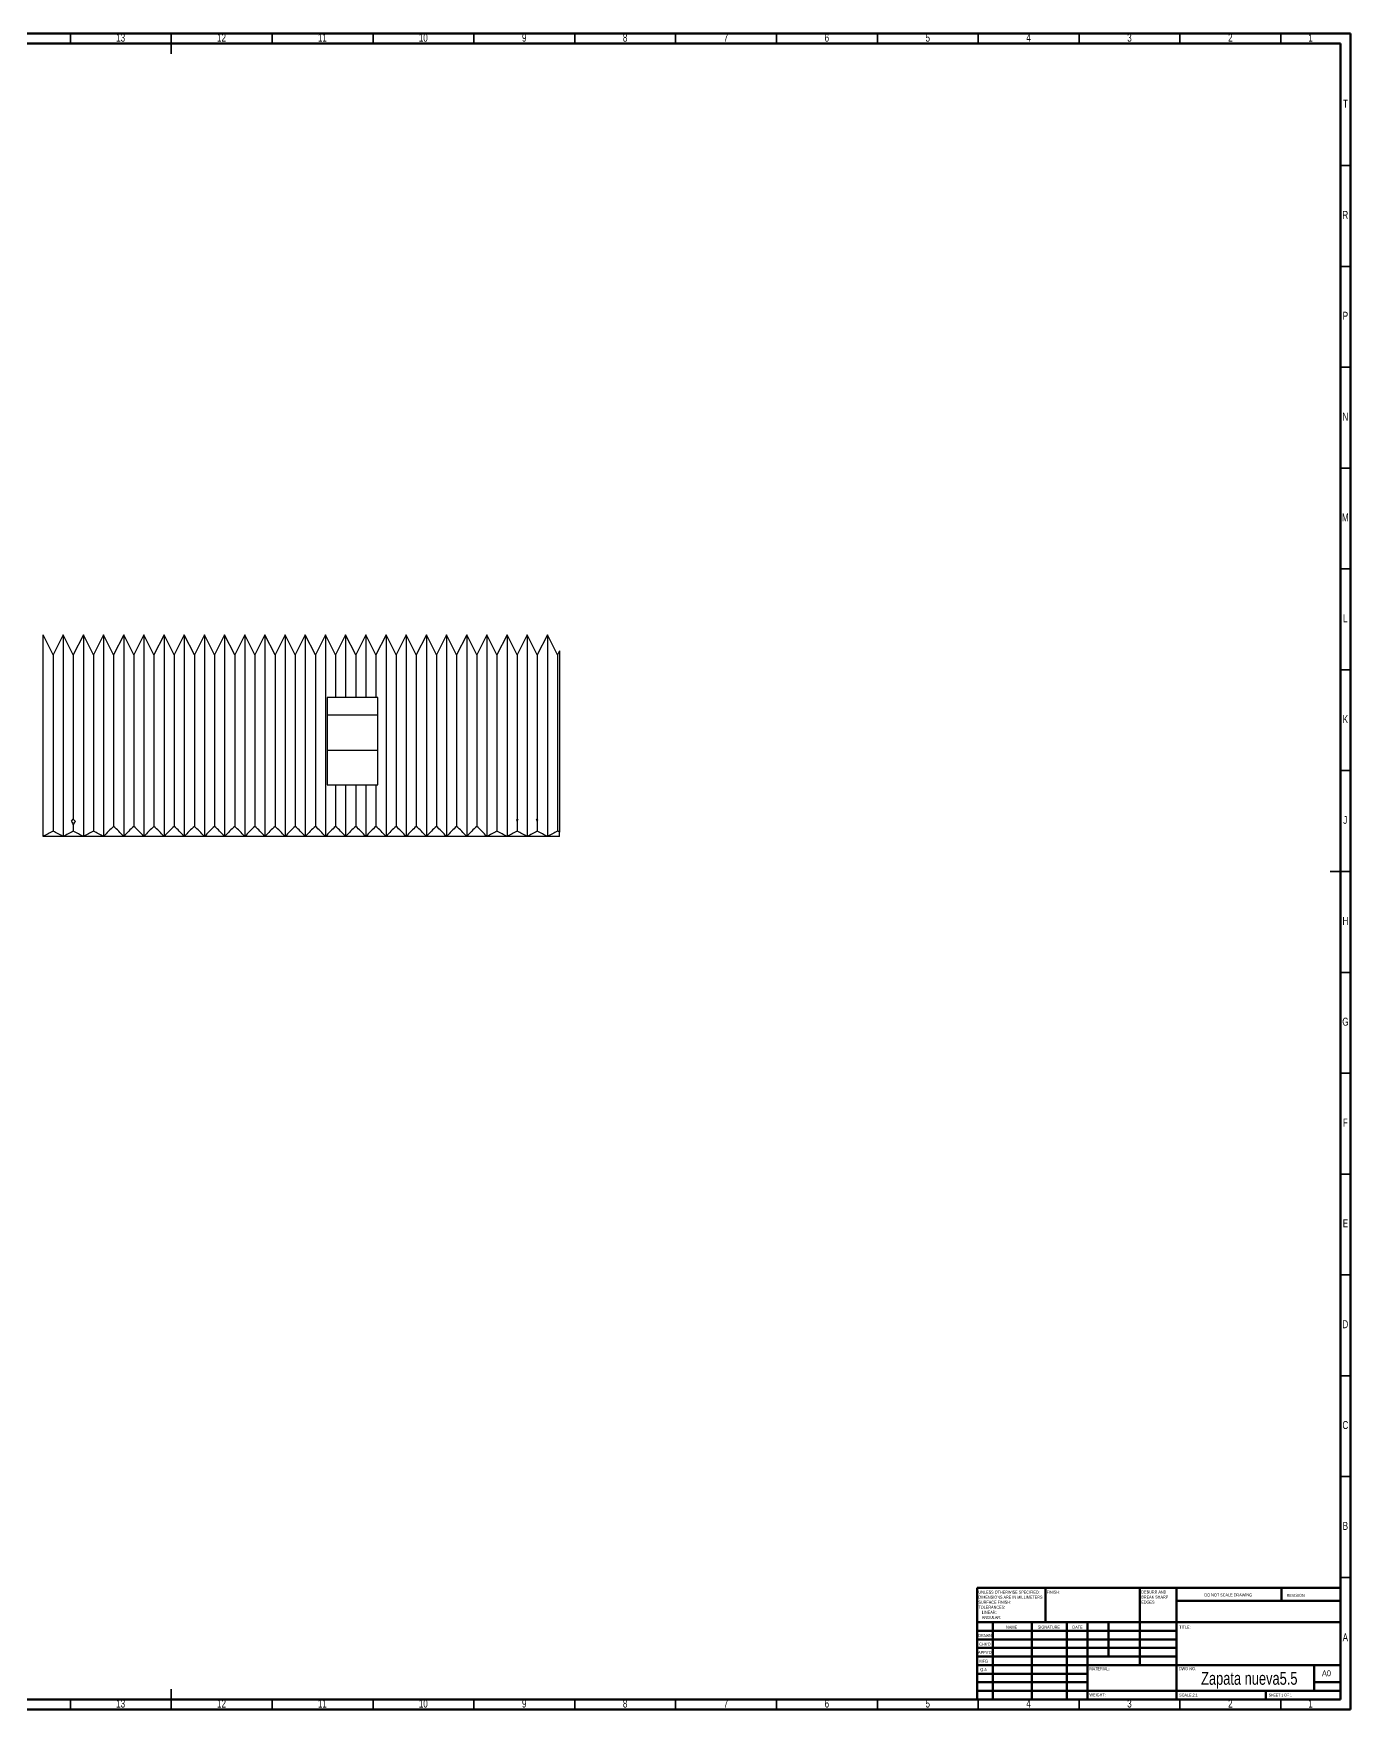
# Model space of a CAD drawing. Header units: millimetres. Extents: x 15 to 1184, y 5 to 836.
# Drawn here: x 531 to 1184, y 5 to 836 of the extents above; entities that cross this region are included whole.
import ezdxf

# ---------------------------------------------------------------- set-up
doc = ezdxf.new("R2010")
doc.units = ezdxf.units.MM
doc.styles.add('SLDTEXTSTYLE0', font='TXT', dxfattribs={"width": 0.75})
doc.styles.add('SLDTEXTSTYLE1', font='TXT', dxfattribs={"width": 0.686449})
doc.styles.add('SLDTEXTSTYLE2', font='TXT', dxfattribs={"width": 0.6875})

# ---------------------------------------------------------------- blocks, each defined once
blk = doc.blocks.new('SW_NOTE_0')
at = {"color": 0, "linetype": 'Continuous', "lineweight": 0, "char_height": 1.5, "attachment_point": 1, "style": 'SLDTEXTSTYLE0'}
for s, insert in [('UNLESS OTHERWISE SPECIFIED:', (0, 1.93)), ('TOLERANCES:', (0, -5.57)), ('SURFACE FINISH:', (0, -3.07)), ('DIMENSIONS ARE IN MILLIMETERS', (0, -0.57)), ('LINEAR:', (1.69, -8.07)), ('ANGULAR:', (1.69, -10.57))]:
    blk.add_mtext(s, dxfattribs=dict(at, insert=insert))
blk = doc.blocks.new('SW_NOTE_1')
at = {"color": 0, "linetype": 'Continuous', "lineweight": 0, "char_height": 1.5, "attachment_point": 1, "style": 'SLDTEXTSTYLE0'}
for s, insert in [('DEBURR AND', (0, 1.93)), ('BREAK SHARP', (0, -0.57)), ('EDGES', (0, -3.07))]:
    blk.add_mtext(s, dxfattribs=dict(at, insert=insert))

msp = doc.modelspace()

# ---------------------------------------------------------------- linework, layer by layer
at = {"color": 7, "linetype": 'Continuous', "lineweight": 70}
for p, q in [((15, 836), (1184, 836)), ((20, 831), (1179, 831)), ((1179, 831), (1179, 10)), ((1184, 836), (1184, 5)), ((1179, 10), (20, 10)), ((1184, 5), (15, 5))]:
    msp.add_line(p, q, dxfattribs=at)
at = {"color": 7, "linetype": 'Continuous', "lineweight": 35}
for p, q in [((549.5, 831), (549.5, 836)), ((599.5, 836), (599.5, 826)), ((599.5, 831), (599.5, 836)), ((649.5, 831), (649.5, 836)), ((699.5, 831), (699.5, 836)), ((749.5, 831), (749.5, 836)), ((799.5, 831), (799.5, 836)), ((849.5, 831), (849.5, 836)), ((899.5, 831), (899.5, 836)), ((949.5, 831), (949.5, 836)), ((999.5, 831), (999.5, 836)), ((1049.5, 831), (1049.5, 836)), ((1099.5, 831), (1099.5, 836)), ((1149.5, 831), (1149.5, 836)), ((1179, 770.5), (1184, 770.5)), ((1179, 720.5), (1184, 720.5)), ((1179, 670.5), (1184, 670.5)), ((1179, 620.5), (1184, 620.5)), ((1179, 570.5), (1184, 570.5)), ((1179, 520.5), (1184, 520.5)), ((1179, 470.5), (1184, 470.5)), ((1184, 420.5), (1174, 420.5)), ((1179, 420.5), (1184, 420.5)), ((1179, 370.5), (1184, 370.5)), ((1179, 320.5), (1184, 320.5)), ((1179, 270.5), (1184, 270.5)), ((1179, 220.5), (1184, 220.5)), ((1179, 170.5), (1184, 170.5)), ((1179, 120.5), (1184, 120.5)), ((1179, 70.5), (1184, 70.5)), ((549.5, 10), (549.5, 5)), ((599.5, 5), (599.5, 15)), ((599.5, 10), (599.5, 5)), ((649.5, 10), (649.5, 5)), ((699.5, 10), (699.5, 5)), ((749.5, 10), (749.5, 5)), ((799.5, 10), (799.5, 5)), ((849.5, 10), (849.5, 5)), ((899.5, 10), (899.5, 5)), ((949.5, 10), (949.5, 5)), ((999.5, 10), (999.5, 5)), ((1049.5, 10), (1049.5, 5)), ((1099.5, 10), (1099.5, 5)), ((1149.5, 10), (1149.5, 5))]:
    msp.add_line(p, q, dxfattribs=at)
at = {"color": 7, "linetype": 'Continuous', "lineweight": 25}
for p, q in [((535.94, 437.92), (535.94, 537.92)), ((540.94, 527.92), (535.94, 537.92)), ((545.94, 537.92), (540.94, 527.92)), ((545.94, 537.92), (545.94, 437.92)), ((550.94, 527.92), (545.94, 537.92)), ((555.94, 537.92), (550.94, 527.92)), ((555.94, 537.92), (555.94, 437.92)), ((560.94, 527.92), (555.94, 537.92)), ((565.94, 537.92), (560.94, 527.92)), ((565.94, 537.92), (565.94, 437.92)), ((570.94, 527.92), (565.94, 537.92)), ((575.94, 537.92), (570.94, 527.92)), ((575.94, 537.92), (575.94, 437.92)), ((580.94, 527.92), (575.94, 537.92)), ((585.94, 537.92), (580.94, 527.92)), ((585.94, 537.92), (585.94, 437.92)), ((590.94, 527.92), (585.94, 537.92)), ((595.94, 537.92), (590.94, 527.92)), ((595.94, 537.92), (595.94, 437.92)), ((600.94, 527.92), (595.94, 537.92)), ((605.94, 537.92), (600.94, 527.92)), ((605.94, 537.92), (605.94, 437.92)), ((610.94, 527.92), (605.94, 537.92)), ((615.94, 537.92), (610.94, 527.92)), ((615.94, 537.92), (615.94, 437.92)), ((620.94, 527.92), (615.94, 537.92)), ((625.94, 537.92), (620.94, 527.92)), ((625.94, 537.92), (625.94, 437.92)), ((630.94, 527.92), (625.94, 537.92)), ((635.94, 537.92), (630.94, 527.92)), ((635.94, 537.92), (635.94, 437.92)), ((640.94, 527.92), (635.94, 537.92)), ((645.94, 537.92), (640.94, 527.92)), ((645.94, 537.92), (645.94, 437.92)), ((650.94, 527.92), (645.94, 537.92)), ((655.94, 537.92), (650.94, 527.92)), ((655.94, 537.92), (655.94, 437.92)), ((660.94, 527.92), (655.94, 537.92)), ((665.94, 537.92), (660.94, 527.92)), ((665.94, 537.92), (665.94, 437.92)), ((670.94, 527.92), (665.94, 537.92)), ((675.94, 537.92), (670.94, 527.92)), ((675.94, 537.92), (675.94, 437.92)), ((680.94, 527.92), (675.94, 537.92)), ((685.94, 537.92), (680.94, 527.92)), ((685.94, 537.92), (685.94, 506.79)), ((690.94, 527.92), (685.94, 537.92)), ((695.94, 537.92), (690.94, 527.92)), ((695.94, 537.92), (695.94, 506.79)), ((700.94, 527.92), (695.94, 537.92)), ((705.94, 537.92), (700.94, 527.92)), ((705.94, 537.92), (705.94, 437.92)), ((710.94, 527.92), (705.94, 537.92)), ((715.94, 537.92), (710.94, 527.92)), ((715.94, 537.92), (715.94, 437.92)), ((720.94, 527.92), (715.94, 537.92)), ((725.94, 537.92), (720.94, 527.92)), ((725.94, 537.92), (725.94, 437.92)), ((730.94, 527.92), (725.94, 537.92)), ((735.94, 537.92), (730.94, 527.92)), ((735.94, 537.92), (735.94, 437.92)), ((740.94, 527.92), (735.94, 537.92)), ((745.94, 537.92), (740.94, 527.92)), ((745.94, 537.92), (745.94, 437.92)), ((750.94, 527.92), (745.94, 537.92)), ((755.94, 537.92), (750.94, 527.92)), ((755.94, 537.92), (755.94, 437.92)), ((760.94, 527.92), (755.94, 537.92)), ((765.94, 537.92), (760.94, 527.92)), ((765.94, 537.92), (765.94, 437.92)), ((770.94, 527.92), (765.94, 537.92)), ((775.94, 537.92), (770.94, 527.92)), ((775.94, 537.92), (775.94, 437.92)), ((780.94, 527.92), (775.94, 537.92)), ((785.94, 537.92), (780.94, 527.92)), ((785.94, 537.92), (785.94, 437.92)), ((790.94, 527.92), (785.94, 537.92)), ((540.94, 527.92), (540.94, 440.53)), ((550.94, 527.92), (550.94, 446.41)), ((560.94, 527.92), (560.94, 440.53)), ((570.94, 527.92), (570.94, 442.88)), ((580.94, 527.92), (580.94, 442.88)), ((590.94, 527.92), (590.94, 442.88)), ((600.94, 527.92), (600.94, 442.88)), ((610.94, 527.92), (610.94, 442.88)), ((620.94, 527.92), (620.94, 442.88)), ((630.94, 527.92), (630.94, 442.88)), ((640.94, 527.92), (640.94, 442.88)), ((650.94, 527.92), (650.94, 442.88)), ((660.94, 527.92), (660.94, 442.88)), ((670.94, 527.92), (670.94, 442.88)), ((680.94, 527.92), (680.94, 506.79)), ((690.94, 527.92), (690.94, 506.79)), ((700.94, 527.92), (700.94, 506.79)), ((710.94, 527.92), (710.94, 442.88)), ((720.94, 527.92), (720.94, 442.88)), ((730.94, 527.92), (730.94, 442.88)), ((740.94, 527.92), (740.94, 442.88)), ((750.94, 527.92), (750.94, 442.88)), ((760.94, 527.92), (760.94, 440.53)), ((770.94, 527.92), (770.94, 446.41)), ((780.94, 527.92), (780.94, 446.41)), ((791.94, 529.92), (790.94, 527.92)), ((790.94, 527.92), (790.94, 440.53)), ((791.94, 529.92), (791.94, 440.03)), ((676.74, 506.79), (676.74, 463.5)), ((680.94, 506.79), (676.74, 506.79)), ((685.94, 506.79), (680.94, 506.79)), ((690.94, 506.79), (685.94, 506.79)), ((695.94, 506.79), (690.94, 506.79)), ((700.94, 506.79), (695.94, 506.79)), ((701.94, 506.79), (700.94, 506.79)), ((701.94, 463.5), (701.94, 506.79)), ((676.74, 498.14), (701.94, 498.14)), ((701.94, 480.55), (676.74, 480.55)), ((676.74, 463.5), (680.94, 463.5)), ((680.94, 463.5), (680.94, 442.88)), ((680.94, 463.5), (685.94, 463.5)), ((685.94, 463.5), (685.94, 437.92)), ((685.94, 463.5), (690.94, 463.5)), ((690.94, 463.5), (690.94, 442.88)), ((690.94, 463.5), (695.94, 463.5)), ((695.94, 463.5), (695.94, 437.92)), ((695.94, 463.5), (700.94, 463.5)), ((700.94, 463.5), (700.94, 442.88)), ((700.94, 463.5), (701.94, 463.5)), ((550.03, 445.45), (550.94, 446.41)), ((550.94, 446.41), (551.95, 445.34)), ((550.94, 443.54), (550.94, 440.53)), ((770.7, 446.16), (770.94, 446.41)), ((770.94, 446.41), (771.36, 445.96)), ((770.94, 445.52), (770.94, 440.53)), ((780.52, 445.96), (780.94, 446.41)), ((780.94, 446.41), (781.17, 446.16)), ((780.94, 445.52), (780.94, 440.53)), ((791.94, 437.92), (535.94, 437.92)), ((791.94, 437.92), (791.94, 440.03))]:
    msp.add_line(p, q, dxfattribs=at)
at = {"color": 7, "linetype": 'Continuous', "lineweight": 50}
for p, q in [((999, 65.25), (1179, 65.25)), ((999, 65.25), (999, 10)), ((1032.8, 48.25), (1032.8, 65.25)), ((1079.6, 65.25), (1079.6, 27)), ((1097.8, 65.25), (1097.8, 10)), ((1179, 58.88), (1097.8, 58.88)), ((1149.8, 58.88), (1149.8, 65.25)), ((1179, 48.25), (999, 48.25)), ((1097.8, 44), (999, 44)), ((1006.8, 48.25), (1006.8, 10)), ((1025.99, 48.25), (1025.99, 10)), ((1043.4, 48.25), (1043.4, 10)), ((1053.6, 10), (1053.6, 48.25)), ((1064, 31.25), (1064, 48.25)), ((1097.8, 39.75), (999, 39.75)), ((1097.8, 35.5), (999, 35.5)), ((1097.8, 31.25), (999, 31.25)), ((1053.6, 27), (999, 27)), ((1053.6, 27), (1179, 27)), ((1166, 14.25), (1166, 27)), ((1053.6, 22.75), (999, 22.75)), ((1053.6, 18.5), (999, 18.5)), ((1179, 18.5), (1166, 18.5)), ((999, 14.25), (1179, 14.25)), ((1142, 10), (1142, 14.25))]:
    msp.add_line(p, q, dxfattribs=at)
at = {"color": 7, "linetype": 'Continuous', "lineweight": 25}
for centre, start, end in [((822.94, 315.34), 116.34711, 118.65922), ((698.94, 315.34), 61.34078, 63.65289), ((832.94, 315.34), 116.34711, 118.65922), ((708.94, 315.34), 61.34078, 63.65289), ((842.94, 315.34), 116.34711, 118.65922), ((718.94, 315.34), 61.34078, 63.65289), ((852.94, 315.34), 116.34711, 118.65922), ((728.94, 315.34), 63.1943, 63.65289)]:
    msp.add_arc(centre, 139.7, start, end, dxfattribs=at)
for centre, major_axis, ratio, start_param, end_param in [((602.94, 315.34), (0, 139.7), 1, 0.459844, 0.500198), ((478.94, 315.34), (139.7, 0), 1, 1.070598, 1.110953), ((612.94, 315.34), (0, 139.7), 1, 0.459844, 0.500198), ((488.94, 315.34), (139.7, 0), 1, 1.070598, 1.110953), ((622.94, 315.34), (0, 139.7), 1, 0.459844, 0.500198), ((498.94, 315.34), (139.7, 0), 1, 1.070598, 1.110953), ((599.44, 315.34), (0, 139.7), 0.5, 0.420281, 0.500198), ((542.44, 315.34), (0, 139.7), 0.5, 5.782987, 5.862904), ((609.44, 315.34), (0, 139.7), 0.5, 0.420281, 0.500198), ((552.44, 315.34), (0, 139.7), 0.5, 5.782987, 5.862904), ((619.44, 315.34), (0, 139.7), 0.5, 0.420281, 0.500198), ((562.44, 315.34), (0, 139.7), 0.5, 5.782987, 5.862904), ((629.44, 315.34), (0, 139.7), 0.5, 0.420281, 0.500198), ((572.44, 315.34), (0, 139.7), 0.5, 5.782987, 5.862904), ((639.44, 315.34), (0, 139.7), 0.5, 0.420281, 0.500198), ((582.44, 315.34), (0, 139.7), 0.5, 5.782987, 5.862904), ((649.44, 315.34), (0, 139.7), 0.5, 0.420281, 0.500198), ((592.44, 315.34), (0, 139.7), 0.5, 5.782987, 5.862904), ((659.44, 315.34), (0, 139.7), 0.5, 0.420281, 0.500198), ((602.44, 315.34), (0, 139.7), 0.5, 5.782987, 5.862904), ((669.44, 315.34), (0, 139.7), 0.5, 0.420281, 0.500198), ((612.44, 315.34), (0, 139.7), 0.5, 5.782987, 5.862904), ((679.44, 315.34), (0, 139.7), 0.5, 0.420281, 0.500198), ((622.44, 315.34), (0, 139.7), 0.5, 5.782987, 5.862904), ((689.44, 315.34), (0, 139.7), 0.5, 0.420281, 0.500198), ((632.44, 315.34), (0, 139.7), 0.5, 5.782987, 5.862904), ((699.44, 315.34), (0, 139.7), 0.5, 0.420281, 0.500198), ((642.44, 315.34), (0, 139.7), 0.5, 5.782987, 5.862904), ((709.44, 315.34), (0, 139.7), 0.5, 0.420281, 0.500198), ((652.44, 315.34), (0, 139.7), 0.5, 5.782987, 5.862904), ((719.44, 315.34), (0, 139.7), 0.5, 0.420281, 0.500198), ((662.44, 315.34), (0, 139.7), 0.5, 5.782987, 5.862904), ((729.44, 315.34), (0, 139.7), 0.5, 0.420281, 0.500198), ((672.44, 315.34), (0, 139.7), 0.5, 5.782987, 5.862904), ((739.44, 315.34), (0, 139.7), 0.5, 0.420281, 0.500198), ((682.44, 315.34), (0, 139.7), 0.5, 5.782987, 5.862904), ((749.44, 315.34), (0, 139.7), 0.5, 0.420281, 0.500198), ((692.44, 315.34), (0, 139.7), 0.5, 5.782987, 5.862904), ((759.44, 315.34), (0, 139.7), 0.5, 0.420281, 0.500198), ((702.44, 315.34), (0, 139.7), 0.5, 5.782987, 5.862904), ((769.44, 315.34), (0, 139.7), 0.5, 0.420281, 0.500198), ((712.44, 315.34), (0, 139.7), 0.5, 5.782987, 5.862904), ((779.44, 315.34), (0, 139.7), 0.5, 0.420281, 0.500198), ((722.44, 315.34), (0, 139.7), 0.5, 5.782987, 5.862904)]:
    msp.add_ellipse(centre, major_axis=major_axis, ratio=ratio, start_param=start_param, end_param=end_param, dxfattribs=at)
for points in [[(550.03, 445.45), (550.33, 444.8), (550.63, 444.17), (550.94, 443.54)], [(550.94, 443.54), (551.28, 444.13), (551.62, 444.73), (551.95, 445.34)], [(770.7, 446.16), (770.78, 445.95), (770.86, 445.73), (770.94, 445.52)], [(770.94, 445.52), (771.08, 445.66), (771.22, 445.81), (771.36, 445.96)], [(780.52, 445.96), (780.65, 445.81), (780.8, 445.66), (780.94, 445.52)], [(780.94, 445.52), (781.02, 445.73), (781.1, 445.95), (781.17, 446.16)]]:
    msp.add_open_spline(points, degree=3, dxfattribs=at)

# ---------------------------------------------------------------- block references
at = {"color": 7, "linetype": 'Continuous', "lineweight": 0}
for name, p in [('SW_NOTE_0', (999.59, 61.99)), ('SW_NOTE_1', (1080.31, 62.07))]:
    msp.add_blockref(name, p, dxfattribs=at)

# ---------------------------------------------------------------- texts
for s, insert, char_height, attachment_point, style in [('13', (574.42, 835.92), 3.969, 2, 'SLDTEXTSTYLE0'), ('12', (624.42, 835.92), 3.969, 2, 'SLDTEXTSTYLE0'), ('11', (674.42, 835.92), 3.969, 2, 'SLDTEXTSTYLE0'), ('10', (724.42, 835.92), 3.969, 2, 'SLDTEXTSTYLE0'), ('9', (774.46, 835.92), 3.97, 2, 'SLDTEXTSTYLE0'), ('8', (824.46, 835.92), 3.97, 2, 'SLDTEXTSTYLE0'), ('7', (874.46, 835.92), 3.97, 2, 'SLDTEXTSTYLE0'), ('6', (924.46, 835.92), 3.97, 2, 'SLDTEXTSTYLE0'), ('5', (974.46, 835.92), 3.97, 2, 'SLDTEXTSTYLE0'), ('4', (1024.46, 835.92), 3.97, 2, 'SLDTEXTSTYLE0'), ('3', (1074.46, 835.92), 3.97, 2, 'SLDTEXTSTYLE0'), ('2', (1124.46, 835.92), 3.97, 2, 'SLDTEXTSTYLE0'), ('1', (1164.21, 835.92), 3.97, 2, 'SLDTEXTSTYLE0'), ('T', (1181.55, 803.17), 3.97, 2, 'SLDTEXTSTYLE0'), ('R', (1181.44, 748.02), 3.97, 2, 'SLDTEXTSTYLE0'), ('P', (1181.48, 698.02), 3.97, 2, 'SLDTEXTSTYLE0'), ('N', (1181.46, 648.02), 3.97, 2, 'SLDTEXTSTYLE0'), ('M', (1181.42, 598.02), 3.97, 2, 'SLDTEXTSTYLE0'), ('L', (1181.45, 548.02), 3.97, 2, 'SLDTEXTSTYLE0'), ('K', (1181.49, 498.02), 3.97, 2, 'SLDTEXTSTYLE0'), ('J', (1181.4, 448.02), 3.97, 2, 'SLDTEXTSTYLE0'), ('H', (1181.49, 398.02), 3.97, 2, 'SLDTEXTSTYLE0'), ('G', (1181.49, 348.02), 3.97, 2, 'SLDTEXTSTYLE0'), ('F', (1181.46, 298.02), 3.97, 2, 'SLDTEXTSTYLE0'), ('E', (1181.51, 248.02), 3.97, 2, 'SLDTEXTSTYLE0'), ('D', (1181.45, 198.02), 3.97, 2, 'SLDTEXTSTYLE0'), ('C', (1181.46, 148.02), 3.97, 2, 'SLDTEXTSTYLE0'), ('B', (1181.47, 98.02), 3.97, 2, 'SLDTEXTSTYLE0'), ('FINISH:', (1033.37, 63.92), 1.5, 1, 'SLDTEXTSTYLE0'), ('DO NOT SCALE DRAWING', (1111.61, 62.53), 1.5, 1, 'SLDTEXTSTYLE0'), ('REVISION', (1152.33, 62.33), 1.5, 1, 'SLDTEXTSTYLE0'), ('DRAWN', (999.64, 42.38), 1.5, 1, 'SLDTEXTSTYLE1'), ('NAME', (1013.32, 46.5), 1.5, 1, 'SLDTEXTSTYLE0'), ('SIGNATURE', (1029.03, 46.56), 1.5, 1, 'SLDTEXTSTYLE0'), ('DATE', (1046.21, 46.58), 1.5, 1, 'SLDTEXTSTYLE0'), ('TITLE:', (1099.09, 46.58), 1.5, 1, 'SLDTEXTSTYLE0'), ('A', (1181.46, 42.77), 3.97, 2, 'SLDTEXTSTYLE0'), ("APPV'D", (999.4, 34.07), 1.5, 1, 'SLDTEXTSTYLE0'), ("CHK'D", (999.94, 38.16), 1.5, 1, 'SLDTEXTSTYLE0'), ('MFG', (1000.12, 29.72), 1.5, 1, 'SLDTEXTSTYLE0'), ('Q.A', (1000.51, 25.5), 1.5, 1, 'SLDTEXTSTYLE0'), ('MATERIAL:', (1054.65, 25.99), 1.5, 1, 'SLDTEXTSTYLE0'), ('DWG NO.', (1098.95, 25.99), 1.5, 1, 'SLDTEXTSTYLE0'), ('Zapata nueva5.5', (1133.85, 23.61), 6.35, 2, 'SLDTEXTSTYLE0'), ('A0', (1169.87, 24.41), 2.91, 1, 'SLDTEXTSTYLE0'), ('13', (574.42, 9.92), 3.969, 2, 'SLDTEXTSTYLE0'), ('12', (624.42, 9.92), 3.969, 2, 'SLDTEXTSTYLE0'), ('11', (674.42, 9.92), 3.969, 2, 'SLDTEXTSTYLE0'), ('10', (724.42, 9.92), 3.969, 2, 'SLDTEXTSTYLE0'), ('9', (774.46, 9.92), 3.97, 2, 'SLDTEXTSTYLE0'), ('8', (824.46, 9.92), 3.97, 2, 'SLDTEXTSTYLE0'), ('7', (874.46, 9.92), 3.97, 2, 'SLDTEXTSTYLE0'), ('6', (924.46, 9.92), 3.97, 2, 'SLDTEXTSTYLE0'), ('5', (974.46, 9.92), 3.97, 2, 'SLDTEXTSTYLE0'), ('4', (1024.46, 9.92), 3.97, 2, 'SLDTEXTSTYLE0'), ('WEIGHT:', (1054.62, 12.95), 1.499, 1, 'SLDTEXTSTYLE0'), ('3', (1074.46, 9.92), 3.97, 2, 'SLDTEXTSTYLE0'), ('SCALE:2:1', (1099.07, 12.9), 1.5, 1, 'SLDTEXTSTYLE0'), ('2', (1124.46, 9.92), 3.97, 2, 'SLDTEXTSTYLE0'), ('SHEET 1 OF 1', (1143.48, 12.9), 1.5, 1, 'SLDTEXTSTYLE2'), ('1', (1164.21, 9.92), 3.97, 2, 'SLDTEXTSTYLE0')]:
    msp.add_mtext(s, dxfattribs=dict(at, insert=insert, char_height=char_height, attachment_point=attachment_point, style=style))

doc.saveas('drawing.dxf')
